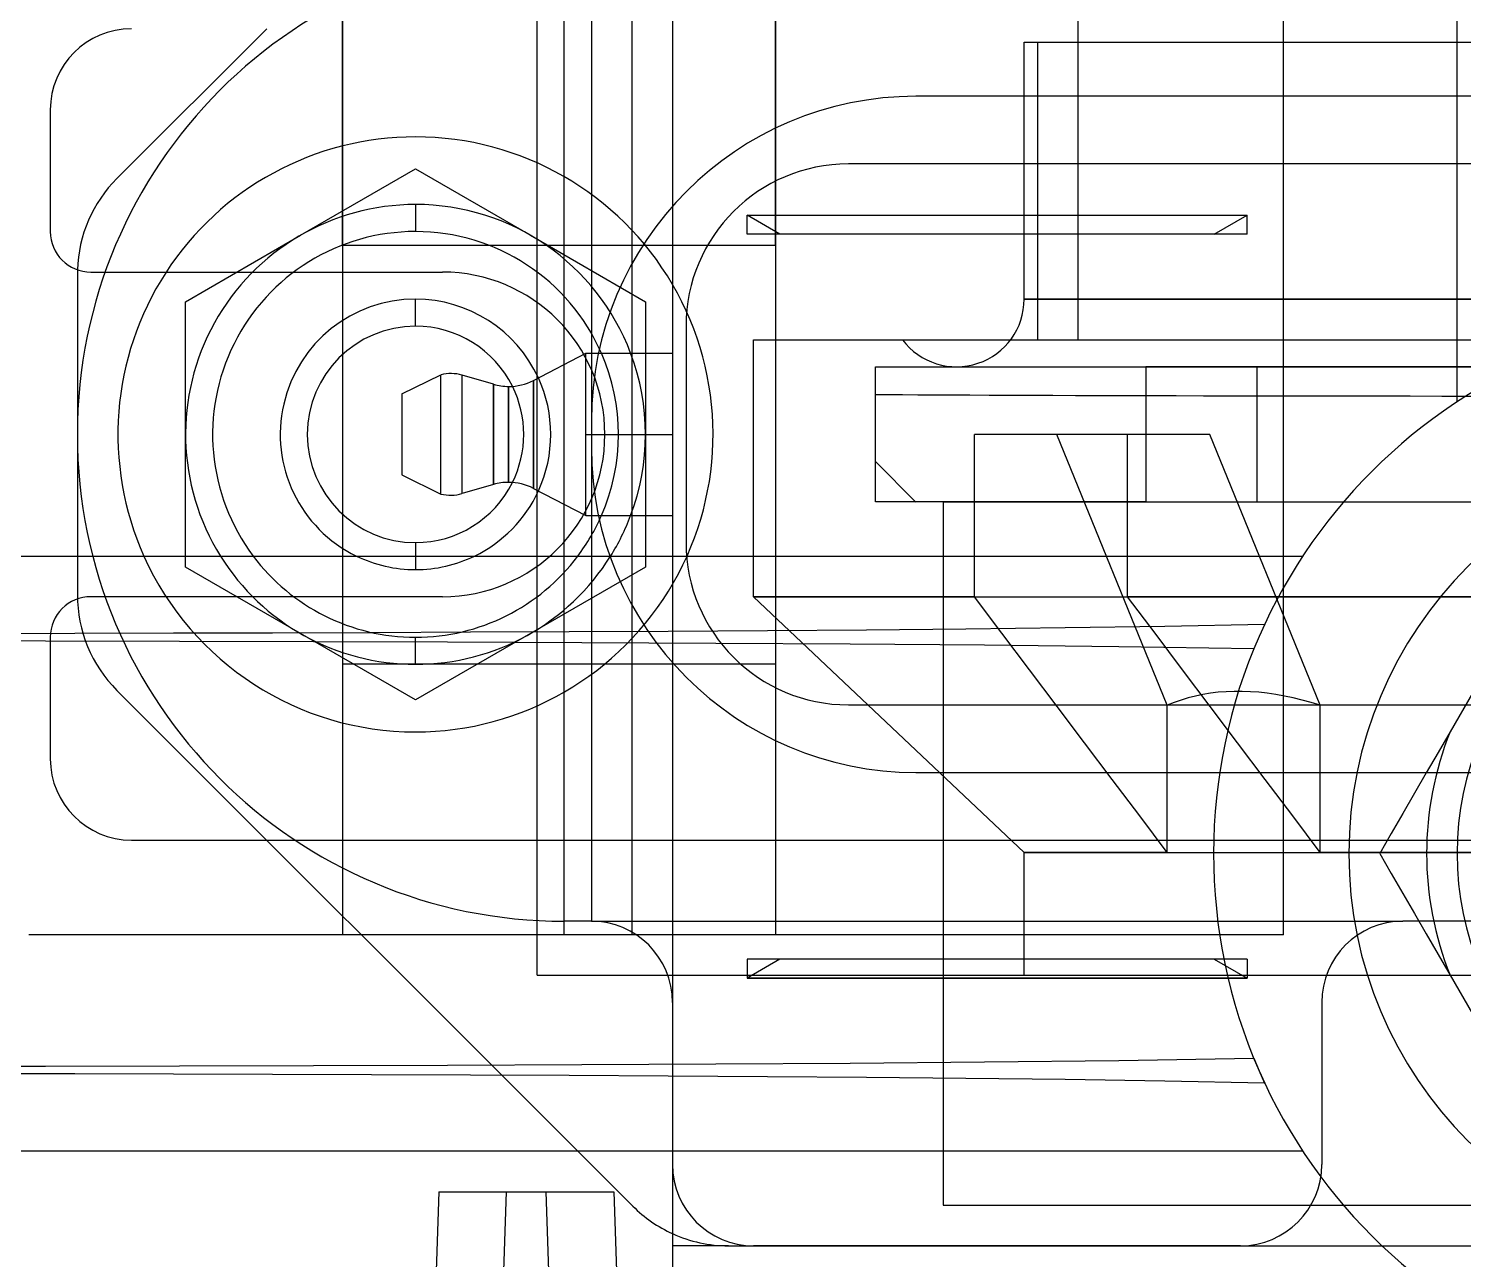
# Model space of a CAD drawing. Extents: x -100 to 100, y -116 to 85.
# Drawn here: x -63.8 to -10.8, y -30.5 to 15 of the extents above; entities that cross this region are included whole.
import ezdxf

# ---------------------------------------------------------------- set-up
doc = ezdxf.new("R2010")
doc.units = 0
doc.layers.add('HIDDEN', color=7, linetype='CONTINUOUS')
doc.layers.add('THICK', color=7, linetype='CONTINUOUS')

msp = doc.modelspace()

# ---------------------------------------------------------------- linework, layer by layer
at = {"layer": 'HIDDEN'}
for p, q in [((-45, -20), (-45, 20)), ((-52.194, 7), (-52.194, 18.5)), ((-52.194, 18.5), (-52.194, -18.5)), ((-44, -18.5), (-44, 18.5)), ((-44, -18.5), (-44, 18.5)), ((-41.493, -18.5), (-41.493, 18.5)), ((-41.493, -18.5), (-41.493, 18.5)), ((-36.194, 7), (-36.194, 18.5)), ((-36.194, 18.5), (-36.194, -18.5)), ((-17.417, 12.5), (-17.417, 18.5)), ((-17.417, -18.5), (-17.417, 18.5)), ((-43, 18), (-43, 0.5)), ((-25, 3.5), (-25, 16.4)), ((-55, 15), (-60.536, 9.464)), ((-27, 5), (-27, 14.5)), ((-27, 14.5), (27, 14.5)), ((-26.5, 3.5), (-26.5, 14.5)), ((31, 12.5), (-31, 12.5)), ((-31, 12.5), (-31, 12.5)), ((-63, 12), (-63, 12)), ((-49.5, 11), (-49.5, 11)), ((-49.5, 9.815), (-49.5, 9.815)), ((-33.5, 10), (-33.5, 10)), ((33.5, 10), (-33.5, 10)), ((-60.536, 9.464), (-60.536, 9.464)), ((-49.5, 8.5), (-49.5, 8.5)), ((-37.24, 8.1), (-18.76, 8.1)), ((-36.028, 7.4), (-37.24, 8.1)), ((-37.24, 8.1), (-18.76, 8.1)), ((-37.24, 7.4), (-37.24, 8.1)), ((-19.972, 7.4), (-18.76, 8.1)), ((-18.76, 7.4), (-18.76, 8.1)), ((-63, 7.5), (-63, 7.5)), ((-52.194, 7), (-36.194, 7)), ((-18.76, 7.4), (-37.24, 7.4)), ((-62, 5.929), (-62, 5.929)), ((-61.5, 6), (-61.5, 6)), ((-58.72, 6), (-48.5, 6)), ((-48.5, 6), (-48.5, 6)), ((-58, 4.907), (-58, 4.907)), ((-49.5, 5), (-49.5, 5)), ((-49.5, 5), (-49.5, 5)), ((-41, 4.907), (-41, 4.907)), ((27, 5), (-27, 5)), ((-27, 5), (27, 5)), ((-39.5, 4), (-39.5, 4)), ((-39.5, 4), (-39.5, -4)), ((-37, -6), (-37, 3.5)), ((-37, 3.5), (37, 3.5)), ((-26.5, 3.5), (26.5, 3.5)), ((-43.2, 3), (-43.2, 3)), ((-43.2, 3), (-43.2, 3)), ((-43.2, 1.5), (-43.2, 3)), ((-41, 3), (-41, 0)), ((-40, 3), (-40, 3)), ((-48.558, -2.207), (-48.558, 2.207)), ((-47.781, -2.19), (-47.781, 2.19)), ((-32.5, 2.5), (-32.5, 2.5)), ((-32.5, 2.499), (-32.5, 2.499)), ((-32.5, -2.499), (-32.5, 2.499)), ((-32.5, 2.499), (-32.5, 2.499)), ((-32.5, 2.499), (-22.5, 2.499)), ((-29.5, 2.5), (29.5, 2.5)), ((-29.5, 2.5), (29.5, 2.5)), ((-22.5, 2.499), (-22.5, -2.499)), ((22.5, 2.499), (-22.5, 2.499)), ((-18.384, -2.499), (-18.384, 2.499)), ((-46.617, -1.852), (-46.617, 1.852)), ((-46.059, -1.773), (-46.059, 1.773)), ((-45.14, -1.996), (-45.14, 1.996)), ((-32.019, 1.46), (-32.5, 1.463)), ((-31.497, 1.457), (-32.019, 1.46)), ((-30.934, 1.453), (-31.497, 1.457)), ((-30.33, 1.45), (-30.934, 1.453)), ((-29.686, 1.447), (-30.33, 1.45)), ((-29.005, 1.444), (-29.686, 1.447)), ((-28.29, 1.441), (-29.005, 1.444)), ((-27.542, 1.438), (-28.29, 1.441)), ((-26.761, 1.436), (-27.542, 1.438)), ((-25.947, 1.433), (-26.761, 1.436)), ((-25.1, 1.43), (-25.947, 1.433)), ((-24.219, 1.428), (-25.1, 1.43)), ((-23.304, 1.425), (-24.219, 1.428)), ((-22.355, 1.423), (-23.304, 1.425)), ((-21.378, 1.421), (-22.355, 1.423)), ((-20.377, 1.419), (-21.378, 1.421)), ((-19.353, 1.417), (-20.377, 1.419)), ((-18.306, 1.415), (-19.353, 1.417)), ((-17.236, 1.413), (-18.306, 1.415)), ((-16.144, 1.411), (-17.236, 1.413)), ((-15.028, 1.41), (-16.144, 1.411)), ((-13.889, 1.408), (-15.028, 1.41)), ((-12.731, 1.407), (-13.889, 1.408)), ((-11.56, 1.406), (-12.731, 1.407)), ((-10.38, 1.405), (-11.56, 1.406)), ((-11, 1.203), (-11, 1.203)), ((-43.2, 0), (-40, 0)), ((-43, 0.5), (-43, -0.5)), ((-43, 0.5), (-43, 0.5)), ((-41, 0), (-41, -3)), ((-43, -0.5), (-43, -18)), ((-43, -0.5), (-43, -0.5)), ((-28.838, -6), (-28.838, 0)), ((-25.799, 0), (-28.838, 0)), ((-21.71, -10.016), (-25.799, 0)), ((-20.142, 0), (-25.799, 0)), ((-23.181, -6), (-23.181, 0)), ((-16.053, -10.016), (-20.142, 0)), ((-32.5, -1), (-31, -2.5)), ((-43.2, -3), (-43.2, -1.5)), ((-32.5, -2.499), (-32.5, -2.499)), ((-32.5, -2.499), (-32.5, -2.499)), ((-22.5, -2.499), (-32.5, -2.499)), ((-32.5, -2.5), (-32.5, -2.5)), ((-30, -2.5), (-30, -2.5)), ((30, -2.5), (-30, -2.5)), ((-30, -2.5), (-30, -28.5)), ((-22.5, -2.499), (22.5, -2.499)), ((-43.2, -3), (-43.2, -3)), ((-43.2, -3), (-43.2, -3)), ((-40, -3), (-40, -3)), ((-39.5, -4), (-39.5, -4)), ((-62, -4.5), (-62, -5.929)), ((-58, -4.907), (-58, -4.5)), ((-49.5, -4.5), (-49.5, -5)), ((-41, -4.5), (-41, -4.907)), ((-40, -4.5), (-40, -26.5)), ((-16.703, -4.5), (-16.703, -4.5)), ((-53.75, -7.361), (-58, -4.907)), ((-58, -4.907), (-58, -4.907)), ((-49.5, -5), (-49.5, -5)), ((-49.5, -5), (-49.5, -5)), ((-41, -4.907), (-45.25, -7.361)), ((-41, -4.907), (-41, -4.907)), ((-62, -5.929), (-62, -5.929)), ((-61.5, -6), (-61.5, -6)), ((-58.72, -6), (-61.5, -6)), ((-48.5, -6), (-58.72, -6)), ((-48.5, -6), (-48.5, -6)), ((-37, -6), (37, -6)), ((-27, -15.454), (-37, -6)), ((-28.838, -6), (-37, -6)), ((-27.821, -7.352), (-28.838, -6)), ((23.181, -6), (-23.181, -6)), ((-22.164, -7.352), (-23.181, -6)), ((-65.75, -7.36), (-62.096, -7.352)), ((-62.096, -7.352), (-58.441, -7.343)), ((-58.441, -7.343), (-54.786, -7.332)), ((-54.786, -7.332), (-51.13, -7.32)), ((-49.5, -9.815), (-53.75, -7.361)), ((-51.13, -7.32), (-47.473, -7.306)), ((-45.25, -7.361), (-49.5, -9.815)), ((-47.473, -7.306), (-43.815, -7.29)), ((-43.815, -7.29), (-40.155, -7.272)), ((-40.155, -7.272), (-36.494, -7.249)), ((-36.494, -7.249), (-32.829, -7.222)), ((-32.829, -7.222), (-29.161, -7.188)), ((-29.161, -7.188), (-25.487, -7.145)), ((-26.803, -8.704), (-27.821, -7.352)), ((-25.487, -7.145), (-21.806, -7.09)), ((-21.146, -8.704), (-22.164, -7.352)), ((-21.806, -7.09), (-18.112, -7.017)), ((-63, -7.5), (-63, -7.5)), ((-63, -7.5), (-63, -12)), ((-49.5, -8.5), (-49.5, -7.5)), ((-52.194, -8.5), (-52.194, -18.5)), ((-36.194, -8.5), (-52.194, -8.5)), ((-49.5, -8.5), (-49.5, -8.5)), ((-36.194, -8.5), (-36.194, -18.5)), ((-25.785, -10.055), (-26.803, -8.704)), ((-20.128, -10.055), (-21.146, -8.704)), ((-60.536, -9.464), (-43.5, -26.5)), ((-60.536, -9.464), (-60.536, -9.464)), ((-19.825, -9.536), (-20.11, -9.57)), ((-19.536, -9.513), (-19.825, -9.536)), ((-19.241, -9.501), (-19.536, -9.513)), ((-18.942, -9.501), (-19.241, -9.501)), ((-18.638, -9.513), (-18.942, -9.501)), ((-18.329, -9.536), (-18.638, -9.513)), ((-18.016, -9.57), (-18.329, -9.536)), ((-49.5, -9.815), (-49.5, -9.815)), ((-33.5, -10), (-33.5, -10)), ((-33.5, -10), (33.5, -10)), ((-24.767, -11.406), (-25.785, -10.055)), ((-21.457, -9.914), (-21.71, -10.016)), ((-21.71, -15.454), (-21.71, -10.016)), ((-21.198, -9.822), (-21.457, -9.914)), ((-20.934, -9.742), (-21.198, -9.822)), ((-20.665, -9.674), (-20.934, -9.742)), ((-20.39, -9.616), (-20.665, -9.674)), ((-20.11, -9.57), (-20.39, -9.616)), ((-19.11, -11.406), (-20.128, -10.055)), ((-17.699, -9.616), (-18.016, -9.57)), ((-17.377, -9.674), (-17.699, -9.616)), ((-17.052, -9.742), (-17.377, -9.674)), ((-16.723, -9.822), (-17.052, -9.742)), ((-16.39, -9.914), (-16.723, -9.822)), ((-16.053, -10.016), (-16.39, -9.914)), ((-16.053, -15.454), (-16.053, -10.016)), ((-49.5, -11), (-49.5, -11)), ((-23.748, -12.756), (-24.767, -11.406)), ((-18.091, -12.756), (-19.11, -11.406)), ((-63, -12), (-63, -12)), ((-31, -12.5), (31, -12.5)), ((-31, -12.5), (-31, -12.5)), ((-17.417, -18.5), (-17.417, -12.5)), ((-22.729, -14.105), (-23.748, -12.756)), ((-17.072, -14.105), (-18.091, -12.756)), ((-21.71, -15.454), (-22.729, -14.105)), ((-16.053, -15.454), (-17.072, -14.105)), ((-60, -15), (-60, -15)), ((-60, -15), (60, -15)), ((-27, -15.454), (27, -15.454)), ((-27, -20), (-27, -15.454)), ((-21.71, -15.454), (-27, -15.454)), ((16.053, -15.454), (-16.053, -15.454)), ((-13.856, -15.5), (-13.856, -15.5)), ((-13.856, -15.5), (-13.856, -15.5)), ((-44, -18), (-44, -18)), ((-43, -18), (-44, -18)), ((-43, -18), (-13, -18)), ((-43, -18), (-43, -18)), ((13, -18), (-13, -18)), ((-13, -18), (-13, -18)), ((-44, -18.5), (-63.799, -18.5)), ((-17.417, -18.5), (-44, -18.5)), ((-36.028, -19.4), (-37.24, -20.1)), ((-37.24, -19.4), (-37.24, -20.1)), ((-18.76, -19.4), (-37.24, -19.4)), ((-19.972, -19.4), (-18.76, -20.1)), ((-18.76, -19.4), (-18.76, -20.1)), ((-45, -20), (45, -20)), ((-18.76, -20.1), (-37.24, -20.1)), ((-37.24, -20.1), (-18.76, -20.1)), ((-40, -21), (-40, -21)), ((-16, -21), (-16, -27)), ((-16, -21), (-16, -21)), ((-62.096, -23.648), (-65.75, -23.64)), ((-58.441, -23.657), (-62.096, -23.648)), ((-54.786, -23.668), (-58.441, -23.657)), ((-51.13, -23.68), (-54.786, -23.668)), ((-47.473, -23.694), (-51.13, -23.68)), ((-43.815, -23.71), (-47.473, -23.694)), ((-40.155, -23.728), (-43.815, -23.71)), ((-36.494, -23.751), (-40.155, -23.728)), ((-32.829, -23.778), (-36.494, -23.751)), ((-29.161, -23.812), (-32.829, -23.778)), ((-25.487, -23.855), (-29.161, -23.812)), ((-21.806, -23.91), (-25.487, -23.855)), ((-18.112, -23.983), (-21.806, -23.91)), ((-16.703, -26.5), (-16.703, -26.5)), ((-40, -27), (-40, -27)), ((-16, -27), (-16, -27)), ((-46.31, -33), (-46.142, -28)), ((-41.464, -28.536), (-41.464, -28.536)), ((-30, -28.5), (-6, -28.5)), ((-30, -28.5), (-30, -28.5)), ((-40, -30), (-40, -30)), ((-37.929, -30), (-40, -30)), ((-37.929, -30), (-37.929, -30)), ((-37.929, -30), (-37, -30)), ((-37.929, -30), (-37.929, -30)), ((-37.929, -30), (37.929, -30)), ((-37, -30), (-37, -30)), ((-19, -30), (-37, -30)), ((-19, -30), (-19, -30)), ((-19, -30), (19, -30))]:
    msp.add_line(p, q, dxfattribs=at)
for centre, radius, start, end in [((0, -15.5), 90, 89.99998, 270.00002), ((0, -15.5), 85, 97.4356, 174.59943), ((-44, 0), 18, 90, 180), ((-31, 0.5), 12, 90, 180), ((-33.5, 4), 6, 90, 180), ((-57, 5.929), 5, 135, 178.2121), ((-48.5, 0), 6, 270, 90), ((-49.5, 0), 11, 270, 30.2726), ((-29.5, 5), 2.5, 216.8699, 0), ((-49.5, 0), 7.5, 336.4218, 23.5782), ((-49.5, 0), 8.5, 339.3327, 20.6673), ((-49.5, 0), 4, 333.6131, 26.3869), ((-49.5, 0), 5, 335.2849, 24.7151), ((-44, 0), 18, 180, 270), ((-31, -0.5), 12, 180, 270), ((-33.5, -4), 6, 180, 270), ((-49.5, 0), 11, 204.1477, 270), ((-49.5, 0), 8.5, 211.9657, 270), ((-49.5, 0), 7.5, 216.8699, 270), ((-49.5, 0), 5, 244.1581, 270), ((-49.5, 0), 5, 270, 295.842), ((-49.5, 0), 8.5, 270, 328.0343), ((-49.5, 0), 7.5, 270, 323.1301), ((0, -15.5), 11, 90, 270), ((-61.5, -7.5), 1.5, 90, 180), ((-57, -5.929), 5, 180, 225), ((0, -15.5), 20, 157.7621, 205.0967), ((0, -15.5), 12.124, 158.2132, 201.7868), ((0, -15.5), 12.124, 158.2132, 201.7868), ((-60, -12), 3, 180, 270), ((-43, -21), 3, 0, 90), ((-13, -21), 3, 90, 180), ((0, -15.5), 85, 185.40057, 262.5644), ((-37, -27), 3, 180, 270), ((-19, -27), 3, 270, 0), ((-37.929, -25), 5, 245.5302, 270)]:
    msp.add_arc(centre, radius, start, end, dxfattribs=at)
at = {"layer": 'THICK'}
for p, q in [((-40, 25), (-40, -4.5)), ((-11, 14.13), (-11, 18.423)), ((-11, 9.833), (-11, 14.13)), ((-63, 12), (-63, 7.5)), ((-53.75, 7.361), (-49.5, 9.815)), ((-49.5, 9.815), (-45.25, 7.361)), ((-11, 5.526), (-11, 9.833)), ((-49.5, 8.5), (-49.5, 7.5)), ((-58, 4.907), (-53.75, 7.361)), ((-45.25, 7.361), (-41, 4.907)), ((-62, 5.929), (-62, -4.5)), ((-61.5, 6), (-58.72, 6)), ((-11, 1.203), (-11, 5.526)), ((-58, 0), (-58, 4.907)), ((-49.5, 4), (-49.5, 5)), ((-41, 4.907), (-41, 3)), ((-45.14, 1.996), (-43.2, 3)), ((-43.2, 3), (-40, 3)), ((-43.2, 1.5), (-43.2, 3)), ((-50, 1.5), (-48.558, 2.207)), ((-48.558, -2.207), (-48.558, 2.207)), ((-46.617, 1.852), (-47.781, 2.19)), ((-47.781, -2.19), (-47.781, 2.19)), ((-46.617, 1.852), (-46.617, -1.852)), ((-46.059, 1.773), (-46.059, -1.773)), ((-45.14, 1.996), (-45.14, -1.996)), ((-50, 1.5), (-50, -1.5)), ((-43.2, 0), (-43.2, 1.5)), ((-58, -4.5), (-58, 0)), ((-43.2, 0), (-40, 0)), ((-43.2, -1.5), (-43.2, 0)), ((-50, -1.5), (-48.558, -2.207)), ((-43.2, -3), (-43.2, -1.5)), ((-46.617, -1.852), (-47.781, -2.19)), ((-45.14, -1.996), (-43.2, -3)), ((-43.2, -3), (-40, -3)), ((-41, -3), (-41, -4.5)), ((-49.5, -4), (-49.5, -4.5)), ((-67.341, -4.5), (-62.291, -4.5)), ((-62.291, -4.5), (-57.24, -4.5)), ((-57.24, -4.5), (-52.187, -4.5)), ((-52.187, -4.5), (-47.133, -4.5)), ((-47.133, -4.5), (-42.077, -4.5)), ((-42.077, -4.5), (-37.018, -4.5)), ((-37.018, -4.5), (-31.954, -4.5)), ((-31.954, -4.5), (-26.884, -4.5)), ((-26.884, -4.5), (-21.804, -4.5)), ((-21.804, -4.5), (-16.703, -4.5)), ((-63.174, -7.64), (-68.126, -7.631)), ((-58.222, -7.652), (-63.174, -7.64)), ((-53.268, -7.665), (-58.222, -7.652)), ((-48.314, -7.682), (-53.268, -7.665)), ((-43.357, -7.702), (-48.314, -7.682)), ((-38.399, -7.726), (-43.357, -7.702)), ((-33.437, -7.757), (-38.399, -7.726)), ((-28.471, -7.797), (-33.437, -7.757)), ((-23.497, -7.852), (-28.471, -7.797)), ((-18.512, -7.931), (-23.497, -7.852)), ((-9.526, -8), (-11.258, -11)), ((-11.258, -11), (-11.698, -11.762)), ((-11.698, -11.762), (-12.135, -12.518)), ((-12.135, -12.518), (-12.569, -13.27)), ((-12.569, -13.27), (-13, -14.017)), ((-13, -14.017), (-13.429, -14.76)), ((-13.429, -14.76), (-13.856, -15.5)), ((-13.856, -15.5), (-13.433, -16.233)), ((-13.433, -16.233), (-13.007, -16.972)), ((-13.007, -16.972), (-12.576, -17.718)), ((-12.576, -17.718), (-12.141, -18.471)), ((-12.141, -18.471), (-11.702, -19.232)), ((-11.702, -19.232), (-11.258, -20)), ((-11.258, -20), (-9.526, -23)), ((-53.268, -23.335), (-48.314, -23.318)), ((-48.314, -23.318), (-43.357, -23.298)), ((-43.357, -23.298), (-38.399, -23.274)), ((-38.399, -23.274), (-33.437, -23.243)), ((-33.437, -23.243), (-28.471, -23.203)), ((-28.471, -23.203), (-23.497, -23.148)), ((-23.497, -23.148), (-18.512, -23.069)), ((-68.126, -23.369), (-63.174, -23.36)), ((-63.174, -23.36), (-58.222, -23.348)), ((-58.222, -23.348), (-53.268, -23.335)), ((-62.291, -26.5), (-67.341, -26.5)), ((-57.24, -26.5), (-62.291, -26.5)), ((-52.187, -26.5), (-57.24, -26.5)), ((-47.133, -26.5), (-52.187, -26.5)), ((-42.077, -26.5), (-47.133, -26.5)), ((-43.5, -26.5), (-41.464, -28.536)), ((-37.018, -26.5), (-42.077, -26.5)), ((-40, -26.5), (-40, -37)), ((-31.954, -26.5), (-37.018, -26.5)), ((-26.884, -26.5), (-31.954, -26.5)), ((-21.804, -26.5), (-26.884, -26.5)), ((-16.703, -26.5), (-21.804, -26.5)), ((-48.642, -28), (-48.81, -33)), ((-48.642, -28), (-48.074, -28)), ((-48.074, -28), (-47.506, -28)), ((-47.506, -28), (-46.939, -28)), ((-46.939, -28), (-46.371, -28)), ((-46.371, -28), (-45.804, -28)), ((-45.804, -28), (-45.236, -28)), ((-45.236, -28), (-44.668, -28)), ((-44.668, -28), (-42.168, -28)), ((-44.5, -33), (-44.668, -28)), ((-42.168, -28), (-42, -33))]:
    msp.add_line(p, q, dxfattribs=at)
for centre, radius, start, end in [((0, -15.5), 100, 89.99998, 270.00002), ((0, -15.5), 90, 89.99998, 270.00002), ((0, -15.5), 85, 97.4356, 170.68636), ((0, -15.5), 75, 98.43381, 168.78775), ((-60, 12), 3, 90, 180), ((-49.5, 0), 11, 90, 204.1477), ((-49.5, 0), 11, 30.2726, 90), ((-49.5, 0), 8.5, 90, 211.9657), ((-49.5, 0), 8.5, 20.6673, 90), ((-61.5, 7.5), 1.5, 180, 270), ((-49.5, 0), 7.5, 90, 216.8699), ((-49.5, 0), 7.5, 23.5782, 90), ((-57, 5.929), 5, 178.2121, 180), ((-49.5, 0), 5, 90, 244.1581), ((-49.5, 0), 5, 24.7151, 90), ((-49.5, 0), 4, 90, 270), ((-49.5, 0), 4, 26.3869, 90), ((0, -15.5), 20, 112.2379, 157.7621), ((-48.2, 0.75), 1.5, 73.795, 103.791), ((-46.059, 3.773), 2, 253.7951, 270), ((-46.059, 3.773), 2, 270, 297.3537), ((0, -15.5), 15, 90, 270), ((-49.5, 0), 4, 270, 333.6131), ((-49.5, 0), 5, 295.842, 335.2849), ((-46.059, -3.773), 2, 90, 106.2049), ((-46.059, -3.773), 2, 62.6463, 90), ((-48.2, -0.75), 1.5, 256.209, 286.205), ((-49.5, 0), 7.5, 323.1301, 336.4218), ((-49.5, 0), 8.5, 328.0343, 339.3327), ((0, -15.5), 12.124, 158.2132, 201.7868), ((0, -15.5), 20, 202.2379, 247.7621), ((-37.929, -25), 5, 225, 245.5302), ((0, -15.5), 85, 189.31364, 262.5644), ((0, -15.5), 75, 191.21225, 261.56619)]:
    msp.add_arc(centre, radius, start, end, dxfattribs=at)

doc.saveas('drawing.dxf')
